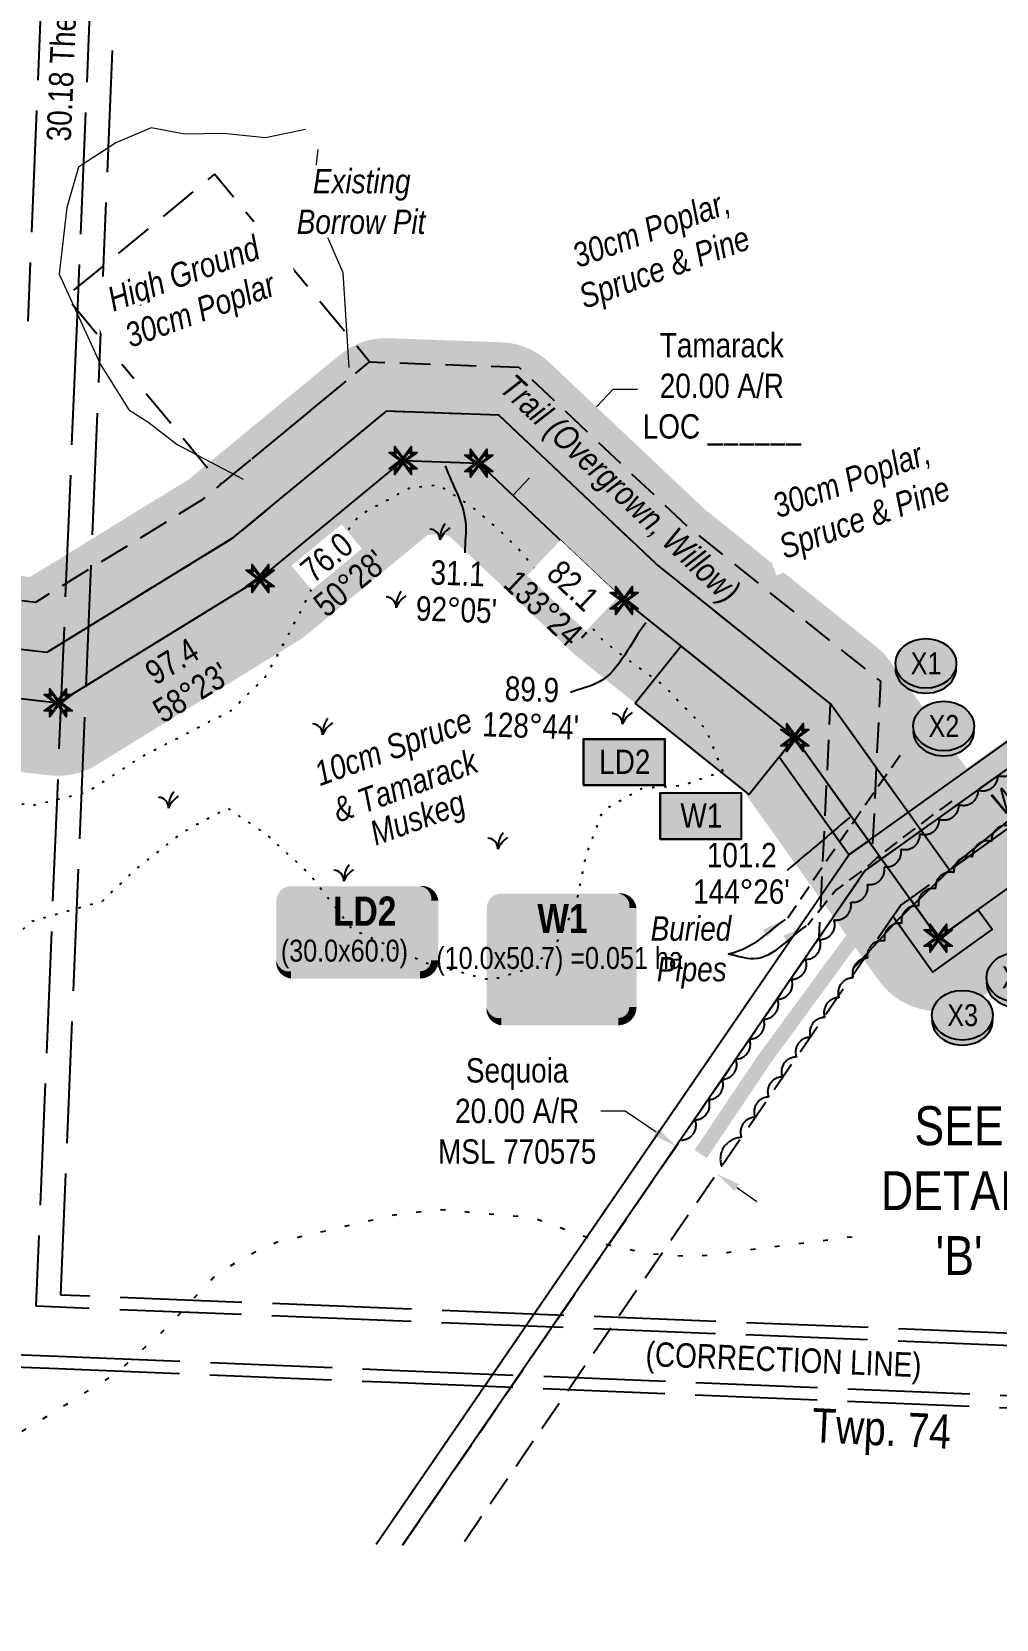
# Model space of a CAD drawing. Extents: x 316540 to 320825, y 6149619 to 6152593.
# Drawn here: x 317467 to 317863, y 6149748 to 6150400 of the extents above; entities that cross this region are included whole.
import ezdxf
from ezdxf.enums import TextEntityAlignment as Align

# ---------------------------------------------------------------- set-up
doc = ezdxf.new("R2010")
doc.units = 0
doc.header["$LTSCALE"] = 5
doc.header["$PDSIZE"] = 0.5
for name, pattern in [('0', [1, 1, 0]), ('foc-ACCESSROAD', [3.75, 2.5, -1.25]), ('foc-TOPO', [1, 0.2, -0.8]), ('foc-UNSURVEYED', [12.5, 10, -2.5]), ('foc-WHEELTRACKS', [2, 0.4, -1.6]), ('HIDDEN2', [4.7625, 3.175, -1.5875]), ('UG_PIPE', [1.875, 1.25, -0.625])]:
    doc.linetypes.add(name, pattern=pattern)
for name, color, linetype in [('AS-PIPE-UG', 44, 'UG_PIPE'), ('AS-PIPE-UG-T', 44, 'Continuous'), ('AS-ROADS', 254, 'Continuous'), ('AS-TELEPHONE', 224, 'foc-TEL'), ('C-AR', 13, 'foc-ACCESSROAD'), ('D-TXT', 6, 'Continuous'), ('DETAIL-T', 7, 'Continuous'), ('F-AR', 190, 'foc-ACCESSROAD'), ('F-RW', 190, 'Continuous'), ('L-BD1', 253, 'Continuous'), ('L-MON', 1, 'Continuous'), ('L-ROAD-T', 7, 'Continuous'), ('L-USEC', 7, 'foc-UNSURVEYED'), ('P-BUFFER-H 30m', 51, 'Continuous'), ('P-CROSSINGS', 250, 'Continuous'), ('P-PROPOSED', 10, 'Continuous'), ('P-PROPOSED-H', 21, 'Continuous'), ('P-TEMP-BLOCKS', 250, 'Continuous'), ('P-TEMP-H', 41, 'Continuous'), ('P-TEMP_LOG DECK', 46, 'Continuous'), ('P-TEMP_WORKSPACE', 46, 'Continuous'), ('T-BUSH', 110, '0'), ('T-BUSH-T', 110, 'Continuous'), ('T-EXISTING TFA', 220, 'HIDDEN2'), ('T-EXISTING TFA-T', 220, 'Continuous'), ('T-GENERAL', 48, 'foc-TOPO'), ('T-LOW-AREA', 48, 'foc-TOPO'), ('T-WATER-P3', 160, 'foc-WHEELTRACKS')]:
    doc.layers.add(name, color=color, linetype=linetype)
for name, color, linetype, lineweight in [('C-AR-T', 13, 'Continuous', 9), ('F-AR-T', 190, 'Continuous', 9), ('T-ELEVATION', 48, 'Continuous', 18), ('T-TEXT', 48, 'Continuous', 18)]:
    doc.layers.add(name, color=color, linetype=linetype, lineweight=lineweight)
doc.styles.add('80', font='ARIALN.TTF', dxfattribs={"height": 10})
doc.styles.add('80CG', font='ARIALN.TTF', dxfattribs={"height": 10})
doc.styles.add('80L', font='ARIALN.TTF', dxfattribs={"height": 10})
doc.styles.add('80LS', font='ARIALNI.TTF', dxfattribs={"height": 10})
doc.styles.add('BOLD', font='ARIALNB.TTF')
doc.styles.add('Crossing', font='ARIALN.TTF', dxfattribs={"height": 10})
doc.styles.add('foc-LtypeFont', font='ARIALN.TTF', dxfattribs={"height": 7.35})
doc.linetypes.add('foc-TEL', pattern='A,2,-1,["T",foc-LtypeFont,S=0.2,R=0,X=-0.425,Y=-0.75],-1.24,8', length=12.24)
doc.dimstyles.new('Compass 5 000', dxfattribs={"dimscale": 5, "dimtxt": 9, "dimasz": 2, "dimexe": 0.2, "dimexo": 0.0625, "dimgap": 0.5, "dimtad": 0, "dimtih": 1, "dimtoh": 1, "dimzin": 0, "dimdsep": 46, "dimtxsty": '80CG', "dimcen": 0.1, "dimse1": 1, "dimse2": 1, "dimclrd": 256, "dimclrt": 256, "dimaunit": 1, "dimadec": 4, "dimazin": 0, "dimtfac": 0.06, "dimtofl": 0, "dimtmove": 0, "dimatfit": 1, "dimfxl": 0.2, "dimtolj": 1, "dimtzin": 0, "dimlwd": -1, "dimarcsym": 0})

# ---------------------------------------------------------------- blocks, each defined once
blk = doc.blocks.new('MUSK')
at = {"layer": 'T-GENERAL', "linetype": 'Continuous'}
for centre, radius, start, end in [((1.86, 0.15), 1.86, 140.732, 184.6871), ((-0.86, 0.03), 0.856, 357.7915, 88.2897), ((1.91, -0.8), 2.08, 122.4427, 157.2145)]:
    blk.add_arc(centre, radius, start, end, dxfattribs=at)
blk = doc.blocks.new('*D31')
at = {"layer": 'Defpoints', "color": 0, "transparency": 16777216}
for p in [(317731.75, 6149942.43), (317721.69, 6149927.75), (317738.28, 6149916.38)]:
    blk.add_point(p, dxfattribs=at)
at = {"layer": 'F-AR-T', "transparency": 16777216}
for p, q in [((317710.79, 6149956.8), (317700.79, 6149956.8)), ((317723.5, 6149948.09), (317710.79, 6149956.8)), ((317756.59, 6149925.41), (317764.84, 6149919.75))]:
    blk.add_line(p, q, dxfattribs=at)
for points in [[(317724.45, 6149949.46), (317722.56, 6149946.71), (317731.75, 6149942.43)], [(317757.54, 6149926.78), (317755.65, 6149924.03), (317748.35, 6149931.06)]]:
    blk.add_solid(points, dxfattribs=at)
at = {"layer": 'F-AR-T', "transparency": 16777216, "insert": (317666.47, 6149956.8), "char_height": 10, "attachment_point": 5, "style": '80CG'}
blk.add_mtext('\\A1;Sequoia\\P20.00 A/R\\PMSL 770575', dxfattribs=at)
blk = doc.blocks.new('xing2')
h = blk.add_hatch(color=50)
h.dxf.hatch_style = 1
edge = h.paths.add_edge_path()
edge.add_ellipse((0, 0), major_axis=(-12.5, 0), ratio=0.816297, start_angle=0, end_angle=360)
h = blk.add_hatch(color=250)
h.dxf.hatch_style = 1
edge = h.paths.add_edge_path()
edge.add_ellipse((0, -2.05), major_axis=(-12.5, 0), ratio=0.816297, start_angle=0, end_angle=180)
edge.add_line((12.5, -2.05), (12.5, 0))
edge.add_ellipse((0, 0), major_axis=(-12.5, 0), ratio=0.816297, start_angle=0, end_angle=180, ccw=False)
edge.add_line((-12.5, 0), (-12.5, -2.05))
at = {"color": 250}
blk.add_ellipse((0, 0), major_axis=(-12.5, 0), ratio=0.816297, dxfattribs=at)
blk.add_ellipse((0, -2.05), major_axis=(-12.5, 0), ratio=0.816297, start_param=0, end_param=3.141593, dxfattribs=at)
at = {"color": 250, "style": 'Crossing'}
blk.add_attdef('CROSSING', text='', height=9, dxfattribs=at).set_placement((0.09, 0.02), align=Align.MIDDLE_CENTER)
at = {"color": 250, "style": 'Crossing', "flags": 1}
for tag, p in [('OWNER', (0.09, -12.49)), ('DESCRIPTION', (0.09, -25.77)), ('LOCATION', (0.09, -39.3)), ('DWG_REF', (0.09, -52.84))]:
    blk.add_attdef(tag, text='', height=9, dxfattribs=at).set_placement(p, align=Align.MIDDLE_CENTER)
blk = doc.blocks.new('TEMP')
h = blk.add_hatch(color=255)
h.dxf.hatch_style = 1
h.paths.add_polyline_path([(0, 0.25), (-0.67, 1.15), (-0.67, 0.67), (-1.15, 0.67), (-0.25, 0), (-1.15, -0.67), (-0.67, -0.67), (-0.67, -1.15), (0, -0.25), (0.67, -1.15), (0.67, -0.67), (1.15, -0.67), (0.25, 0), (1.15, 0.67), (0.67, 0.67), (0.67, 1.15)])
h.paths.add_polyline_path([(0.57, 0.85), (0.57, 0.57), (0.85, 0.57), (0.08, 0), (0.85, -0.57), (0.57, -0.57), (0.57, -0.85), (0, -0.08), (-0.57, -0.85), (-0.57, -0.57), (-0.85, -0.57), (-0.08, 0), (-0.85, 0.57), (-0.57, 0.57), (-0.57, 0.85), (0, 0.08)], flags=16)
h = blk.add_hatch(color=1)
h.dxf.hatch_style = 1
h.paths.add_polyline_path([(0, 0.08), (-0.57, 0.85), (-0.57, 0.57), (-0.85, 0.57), (-0.08, 0), (-0.85, -0.57), (-0.57, -0.57), (-0.57, -0.85), (0, -0.08), (0.57, -0.85), (0.57, -0.57), (0.85, -0.57), (0.08, 0), (0.85, 0.57), (0.57, 0.57), (0.57, 0.85)])
at = {"color": 1}
for p, q in [((-0.08, 0), (0.08, 0)), ((0, 0.08), (0, -0.08))]:
    blk.add_line(p, q, dxfattribs=at)
at = {"color": 255, "flags": 128}
blk.add_lwpolyline([(-0.25, 0), (-1.15, 0.67), (-0.67, 0.67), (-0.67, 1.15), (0, 0.25), (0.67, 1.15), (0.67, 0.67), (1.15, 0.67), (0.25, 0), (1.15, -0.67), (0.67, -0.67), (0.67, -1.15), (0, -0.25), (-0.67, -1.15), (-0.67, -0.67), (-1.15, -0.67)], close=True, dxfattribs=at)
at = {"color": 1, "flags": 128}
blk.add_lwpolyline([(-0.08, 0), (-0.85, 0.57), (-0.57, 0.57), (-0.57, 0.85), (0, 0.08), (0.57, 0.85), (0.57, 0.57), (0.85, 0.57), (0.08, 0), (0.85, -0.57), (0.57, -0.57), (0.57, -0.85), (0, -0.08), (-0.57, -0.85), (-0.57, -0.57), (-0.85, -0.57)], close=True, dxfattribs=at)
blk = doc.blocks.new('*D37')
at = {"layer": 'C-AR-T', "transparency": 16777216}
for p, q in [((317699, 6150245.94), (317705.87, 6150253.2)), ((317705.87, 6150253.2), (317715.87, 6150253.2)), ((317671.52, 6150216.87), (317664.65, 6150209.61))]:
    blk.add_line(p, q, dxfattribs=at)
for points in [[(317697.79, 6150247.08), (317700.21, 6150244.79), (317692.13, 6150238.67)], [(317670.31, 6150218.02), (317672.73, 6150215.73), (317678.39, 6150224.14)]]:
    blk.add_solid(points, dxfattribs=at)
at = {"layer": 'Defpoints', "color": 0, "transparency": 16777216}
for p in [(317684.49, 6150245.89), (317692.13, 6150238.67), (317670.75, 6150231.36)]:
    blk.add_point(p, dxfattribs=at)
at = {"layer": 'C-AR-T', "transparency": 16777216, "insert": (317750.48, 6150253.2), "char_height": 10, "attachment_point": 5, "style": '80CG'}
blk.add_mtext('\\A1;Tamarack\\P20.00 A/R\\PLOC ______', dxfattribs=at)
blk = doc.blocks.new('*U43')
h = blk.add_hatch(color=191)
edge = h.paths.add_edge_path()
edge.add_line((-24, -34.1), (24, -34.1))
edge.add_arc((24, -28.1), 6, 270, 360)
edge.add_line((30, -28.1), (30, 12.5))
edge.add_arc((24, 12.5), 6, 0, 90)
edge.add_line((24, 18.5), (-24, 18.5))
edge.add_arc((-24, 12.5), 6, 90, 180)
edge.add_line((-30, 12.5), (-30, -28.1))
edge.add_arc((-24, -28.1), 6, 180, 270)
at = {"color": 250, "flags": 128}
blk.add_lwpolyline([(-24, -34.1, 3, 3, 0), (24, -34.1, 3, 3, 0.414214), (30, -28.1, 3, 3, 0), (30, 12.5, 3, 0, 0.414214), (24, 18.5, 0, 0, 0), (-24, 18.5, 0, 0, 0.414214), (-30, 12.5, 0, 0, 0), (-30, -28.1, 0, 3, 0.414214)], format="xyseb", close=True, dxfattribs=at)
at = {"flags": 128}
blk.add_lwpolyline([(-61.96, -3.09, 0, 7.5, 0), (0, 0, 0, 0, 0)], format="xyseb", dxfattribs=at)
at = {"color": 250}
for tag, p, height, style in [('TEMP_AREA_W1_001', (-9.21, 2.24), 12, 'BOLD'), ('ENTER_TEXT_001', (-30.66, -12.47), 9, '80')]:
    blk.add_attdef(tag, p, '', height=height, dxfattribs=dict(at, style=style))
blk = doc.blocks.new('*U52')
h = blk.add_hatch(color=191)
edge = h.paths.add_edge_path()
edge.add_line((-26.5, -17.92), (26.5, -17.92))
edge.add_arc((26.5, -11.92), 6, 270, 360)
edge.add_line((32.5, -11.92), (32.5, 12.5))
edge.add_arc((26.5, 12.5), 6, 0, 90)
edge.add_line((26.5, 18.5), (-26.5, 18.5))
edge.add_arc((-26.5, 12.5), 6, 90, 180)
edge.add_line((-32.5, 12.5), (-32.5, -11.92))
edge.add_arc((-26.5, -11.92), 6, 180, 270)
at = {"color": 250, "flags": 128}
blk.add_lwpolyline([(-26.5, -17.92, 3, 3, 0), (26.5, -17.92, 3, 3, 0.414214), (32.5, -11.92, 3, 3, 0), (32.5, 12.5, 3, 0, 0.414214), (26.5, 18.5, 0, 0, 0), (-26.5, 18.5, 0, 0, 0.414214), (-32.5, 12.5, 0, 0, 0), (-32.5, -11.92, 0, 3, 0.414214)], format="xyseb", close=True, dxfattribs=at)
at = {"flags": 128}
blk.add_lwpolyline([(-23.41, 11.3, 0, 7.5, 0), (0, 0, 0, 0, 0)], format="xyseb", dxfattribs=at)
at = {"color": 250}
for tag, p, height, style in [('TEMP_AREA_W1_001', (-9.21, 2.24), 12, 'BOLD'), ('ENTER_TEXT_001', (-30.66, -12.47), 9, '80')]:
    blk.add_attdef(tag, p, '', height=height, dxfattribs=dict(at, style=style))
blk = doc.blocks.new('Temporary Area')
h = blk.add_hatch(color=191)
h.dxf.hatch_style = 1
h.paths.add_polyline_path([(-16.83, -9.44), (16.33, -9.44), (16.33, 9.05), (-16.83, 9.05)])
at = {"color": 250}
for points in [[(-17.03, -9.64), (16.53, -9.64), (16.53, 9.25), (-17.03, 9.25)], [(-16.93, -9.54), (16.43, -9.54), (16.43, 9.15), (-16.93, 9.15)]]:
    blk.add_lwpolyline(points, close=True, dxfattribs=at)
at = {"color": 250, "style": '80L'}
blk.add_attdef('TEMPORARY', text='', height=9, dxfattribs=at).set_placement((0, -0.15), align=Align.MIDDLE_CENTER)
blk = doc.blocks.new('*U57')
h = blk.add_hatch(color=191)
edge = h.paths.add_edge_path()
edge.add_line((-24, -34.1), (24, -34.1))
edge.add_arc((24, -28.1), 6, 270, 360)
edge.add_line((30, -28.1), (30, 12.5))
edge.add_arc((24, 12.5), 6, 0, 90)
edge.add_line((24, 18.5), (-24, 18.5))
edge.add_arc((-24, 12.5), 6, 90, 180)
edge.add_line((-30, 12.5), (-30, -28.1))
edge.add_arc((-24, -28.1), 6, 180, 270)
at = {"color": 250, "flags": 128}
blk.add_lwpolyline([(-24, -34.1, 3, 3, 0), (24, -34.1, 3, 3, 0.414214), (30, -28.1, 3, 3, 0), (30, 12.5, 3, 0, 0.414214), (24, 18.5, 0, 0, 0), (-24, 18.5, 0, 0, 0.414214), (-30, 12.5, 0, 0, 0), (-30, -28.1, 0, 3, 0.414214)], format="xyseb", close=True, dxfattribs=at)
at = {"flags": 128}
blk.add_lwpolyline([(-12.11, -19.69, 0, 7.5, 0), (0, 0, 0, 0, 0)], format="xyseb", dxfattribs=at)
at = {"color": 250}
for tag, p, height, style in [('TEMP_AREA_W1_001', (-9.21, 2.24), 12, 'BOLD'), ('ENTER_TEXT_001', (-30.66, -12.47), 9, '80')]:
    blk.add_attdef(tag, p, '', height=height, dxfattribs=dict(at, style=style))

msp = doc.modelspace()

# ---------------------------------------------------------------- hatches: boundary and pattern name
at = {"layer": 'P-BUFFER-H 30m'}
h = msp.add_hatch(color=256, dxfattribs=at)
h.dxf.hatch_style = 1
edge = h.paths.add_edge_path()
edge.add_line((318513.295, 6150297.38), (318514.378, 6150317.348))
edge.add_arc((318484.426, 6150318.974), 29.997, 356.893617, 446.893617)
edge.add_line((318486.051, 6150348.927), (318232.852, 6150362.668))
edge.add_arc((318231.226, 6150332.715), 29.997, 86.893617, 125.570581)
edge.add_line((318213.777, 6150357.114), (317850.906, 6150097.606))
edge.add_line((317850.906, 6150097.606), (317819.499, 6150141.521))
edge.add_arc((317795.1, 6150124.072), 29.997, 35.570581, 51.270002)
edge.add_line((317813.868, 6150147.473), (317743.215, 6150204.137))
edge.add_line((317743.215, 6150204.137), (317679.55, 6150264.327))
edge.add_arc((317658.942, 6150242.529), 29.997, 46.607375, 87.924534)
edge.add_line((317660.028, 6150272.506), (317613.863, 6150274.179))
edge.add_arc((317612.777, 6150244.202), 29.997, 87.924534, 129.531124)
edge.add_line((317593.684, 6150267.338), (317531.868, 6150216.324))
edge.add_line((317531.868, 6150216.324), (317466.573, 6150176.125))
edge.add_line((317466.573, 6150176.125), (317294.231, 6150195.845))
edge.add_line((317294.231, 6150195.845), (317172.654, 6150233.281))
edge.add_arc((317163.826, 6150204.613), 29.997, 72.885502, 162.885502)
edge.add_line((317135.158, 6150213.44), (317129.273, 6150194.328))
edge.add_arc((317157.941, 6150185.5), 29.997, 162.885502, 252.885502)
edge.add_line((317149.114, 6150156.832), (317275.118, 6150118.033))
edge.add_arc((317283.946, 6150146.701), 29.997, 252.885502, 263.472381)
edge.add_line((317280.536, 6150116.899), (317474.653, 6150094.687))
edge.add_arc((317478.063, 6150124.49), 29.997, 263.472381, 301.618453)
edge.add_line((317493.789, 6150098.946), (317576.749, 6150150.02))
edge.add_arc((317561.023, 6150175.564), 29.997, 301.618453, 309.531124)
edge.add_line((317580.116, 6150152.428), (317629.948, 6150193.552))
edge.add_line((317629.948, 6150193.552), (317638.294, 6150193.25))
edge.add_line((317638.294, 6150193.25), (317689.741, 6150144.611))
edge.add_arc((317710.348, 6150166.409), 29.997, 226.607375, 231.270002)
edge.add_line((317691.581, 6150143.008), (317758.444, 6150089.383))
edge.add_line((317758.444, 6150089.383), (317814.923, 6150010.409))
edge.add_arc((317839.322, 6150027.858), 29.997, 215.570581, 305.570581)
edge.add_line((317856.771, 6150003.459), (318246.037, 6150281.843))
edge.add_line((318246.037, 6150281.843), (318481.716, 6150269.053))
edge.add_arc((318483.342, 6150299.005), 29.997, 266.893617, 356.893617)
at = {"layer": 'P-PROPOSED-H'}
h = msp.add_hatch(color=256, dxfattribs=at)
h.dxf.hatch_style = 1
h.paths.add_polyline_path([(318483.342, 6150299.005), (318484.426, 6150318.974), (318231.226, 6150332.715), (317843.956, 6150055.757), (317795.1, 6150124.072), (317723.495, 6150181.5), (317658.942, 6150242.529), (317612.777, 6150244.202), (317549.361, 6150191.868), (317473.467, 6150145.144), (317288.06, 6150166.359), (317163.826, 6150204.613), (317157.941, 6150185.5), (317283.946, 6150146.701), (317478.063, 6150124.49), (317561.023, 6150175.564), (317619.646, 6150223.942), (317650.683, 6150222.817), (317710.348, 6150166.409), (317780.438, 6150110.197), (317839.322, 6150027.858), (318237.15, 6150312.366)])
at = {"layer": 'P-TEMP-H'}
h = msp.add_hatch(color=256, dxfattribs=at)
h.dxf.hatch_style = 1
h.paths.add_polyline_path([(317714.869, 6150124.331), (317733.636, 6150147.732), (317780.438, 6150110.197), (317761.67, 6150086.796)])
h = msp.add_hatch(color=256, dxfattribs=at)
h.dxf.hatch_style = 1
h.paths.add_polyline_path([(317773.942, 6150102.097), (317780.438, 6150110.197), (317810.738, 6150067.828), (317802.663, 6150062.053)])
h = msp.add_hatch(color=256, dxfattribs=at)
h.dxf.hatch_style = 1
h.paths.add_polyline_path([(317827.689, 6150044.124), (317824.07, 6150041.536), (317820.731, 6150036.665), (317837.005, 6150013.909), (317861.405, 6150031.358), (317855.588, 6150039.491), (317839.322, 6150027.858)])

# ---------------------------------------------------------------- linework, layer by layer
at = {"layer": 'AS-PIPE-UG', "flags": 128}
for points in [[(317823.69, 6150102.81), (317815.018, 6150090.614), (317806.575, 6150078.471), (317795.303, 6150062.274), (317777.403, 6150035.841)], [(317844.818, 6150084.07), (317839.691, 6150080.363), (317828.592, 6150072.04), (317816.459, 6150062.824), (317808.992, 6150056.196), (317797.453, 6150047.69), (317785.743, 6150033.172)]]:
    msp.add_lwpolyline(points, dxfattribs=at)
at = {"layer": 'AS-ROADS', "flags": 128}
for points, const_width in [([(317741.766, 6149939.139), (317767.834, 6149977.986), (317803.555, 6150026.744), (317833.154, 6150058.076), (317866.101, 6150083.952), (317918.355, 6150122.14), (318030.336, 6150202.099), (318139.694, 6150279.549), (318216.62, 6150334.855), (318283.526, 6150382.732)], 5.999), ([(317335.414, 6150183.29), (317355.698, 6150168.995), (317385.531, 6150169.352), (317470.873, 6150156.351), (317509.739, 6150181.242), (317543.632, 6150200.056), (317562.133, 6150212.93), (317581.722, 6150237.422), (317608.929, 6150254.588), (317660.466, 6150252.589), (317686.304, 6150230.761), (317731.999, 6150187.45), (317762.96, 6150173.497), (317786.271, 6150159.531), (317826.116, 6150111.943)], 3)]:
    msp.add_lwpolyline(points, dxfattribs=dict(at, const_width=const_width))
at = {"layer": 'AS-TELEPHONE', "flags": 128}
msp.add_lwpolyline([(317804.225, 6150015.085), (317804.23, 6150015.091), (317822.577, 6150035.221), (317848.03, 6150059.769), (317872.588, 6150079.729), (317971.672, 6150148.694), (318085.316, 6150230.327), (318189.713, 6150305.389), (318247.167, 6150347.318), (318263.239, 6150358.302)], dxfattribs=at)
at = {"layer": 'C-AR', "flags": 128}
msp.add_lwpolyline([(317288.06, 6150166.359), (317280.419, 6150187.362), (317468.871, 6150165.798), (317537.699, 6150208.172), (317605.908, 6150264.462), (317667.201, 6150262.241), (317736.642, 6150196.591), (317815.568, 6150133.291), (317812.134, 6150062.412), (317815.959, 6150060.326), (317809.284, 6150055.547), (317790.449, 6150028.069), (317795.1, 6150124.072), (317723.495, 6150181.5), (317658.942, 6150242.529), (317612.777, 6150244.202), (317549.361, 6150191.868), (317473.467, 6150145.144)], close=True, dxfattribs=at)
at = {"layer": 'F-AR', "flags": 128}
for points in [[(317619.419, 6149778.547), (317809.29, 6150055.557), (318748.793, 6150727.445)], [(318781.166, 6150726.006), (317824.07, 6150041.536), (317643.089, 6149777.496)]]:
    msp.add_lwpolyline(points, dxfattribs=at)
at = {"layer": 'F-RW'}
for points in [[(317608.666, 6149779.024), (317802.663, 6150062.053), (318734.001, 6150728.103)], [(318748.793, 6150727.445), (317809.284, 6150055.547), (317619.419, 6149778.547)]]:
    msp.add_lwpolyline(points, dxfattribs=at)
at = {"layer": 'L-USEC'}
for p, q in [((317482.142, 6150679.885), (317465.588, 6150281.181)), ((317502.24, 6150679.051), (317485.685, 6150280.347)), ((317495.734, 6150279.965), (317512.288, 6150678.667)), ((317485.685, 6150280.347), (317468.924, 6149876.64)), ((317479.181, 6149881.259), (317495.734, 6150279.965)), ((317615.959, 6149875.736), (317479.181, 6149881.259)), ((317615.756, 6149870.711), (317468.924, 6149876.64)), ((317872.951, 6149865.362), (317615.959, 6149875.736)), ((317615.959, 6149875.736), (317615.959, 6149875.736)), ((317872.748, 6149860.336), (317615.756, 6149870.711)), ((317447.99, 6149857.357), (317478.135, 6149856.116)), ((317478.136, 6149856.116), (317614.909, 6149850.48)), ((317447.783, 6149852.332), (317477.928, 6149851.091)), ((317477.928, 6149851.091), (317614.702, 6149845.455)), ((317614.909, 6149850.48), (317871.895, 6149839.891)), ((317614.702, 6149845.455), (317871.688, 6149834.866))]:
    msp.add_line(p, q, dxfattribs=at)
at = {"layer": 'P-TEMP_LOG DECK'}
msp.add_lwpolyline([(317714.869, 6150124.331), (317733.636, 6150147.732), (317780.438, 6150110.197), (317761.67, 6150086.796)], close=True, dxfattribs=at)
at = {"layer": 'P-TEMP_WORKSPACE', "flags": 128}
for points in [[(317773.942, 6150102.097), (317780.438, 6150110.197), (317810.738, 6150067.828), (317802.663, 6150062.053)], [(317827.689, 6150044.124), (317824.07, 6150041.536), (317820.731, 6150036.665), (317837.005, 6150013.909), (317861.405, 6150031.358), (317855.588, 6150039.491), (317839.322, 6150027.858)]]:
    msp.add_lwpolyline(points, close=True, dxfattribs=at)
at = {"layer": 'T-BUSH', "flags": 128}
for points in [[(318370.001, 6150298.782, 0.5205671), (318370.853, 6150308.744, 0.5205671), (318371.705, 6150318.707, 0.5205671), (318365.935, 6150322.992, 0.5205671), (318355.959, 6150323.672, 0.5205671), (318345.983, 6150324.352, 0.5205671), (318336.007, 6150325.032, 0.5205671), (318326.032, 6150325.712, 0.5205671), (318316.056, 6150326.392, 0.5205671), (318306.08, 6150327.073, 0.5205671), (318296.128, 6150328.032, 0.5205671), (318286.179, 6150329.032, 0.5205671), (318276.23, 6150330.031, 0.5205671), (318266.284, 6150331.059, 0.5205671), (318256.339, 6150332.092, 0.5205671), (318246.392, 6150333.047, 0.5205671), (318236.426, 6150332.245, 0.5205671), (318227.287, 6150328.919, 0.5205671), (318218.931, 6150323.436, 0.5205671), (318210.763, 6150317.669, 0.5205671), (318202.595, 6150311.901, 0.5205671), (318194.427, 6150306.134, 0.5205671), (318186.259, 6150300.367, 0.5205671), (318178.091, 6150294.599, 0.5205671), (318169.923, 6150288.832, 0.5205671), (318161.755, 6150283.065, 0.5205671), (318153.587, 6150277.297, 0.5205671), (318145.419, 6150271.53, 0.5205671), (318137.294, 6150265.702, 0.5205671), (318129.172, 6150259.87, 0.5205671), (318121.05, 6150254.038, 0.5205671), (318112.929, 6150248.205, 0.5205671), (318104.807, 6150242.373, 0.5205671), (318096.685, 6150236.54, 0.5205671), (318088.564, 6150230.708, 0.5205671), (318080.442, 6150224.875, 0.5205671), (318072.32, 6150219.043, 0.5205671), (318064.199, 6150213.211, 0.5205671), (318056.077, 6150207.378, 0.5205671), (318047.955, 6150201.546, 0.5205671), (318039.834, 6150195.713, 0.5205671), (318031.691, 6150189.91, 0.5205671), (318023.523, 6150184.143, 0.5205671), (318015.354, 6150178.377, 0.5205671), (318007.185, 6150172.61, 0.5205671), (317999.017, 6150166.844, 0.5205671), (317990.848, 6150161.078, 0.5205671), (317982.679, 6150155.311, 0.5205671), (317974.511, 6150149.545, 0.5205671), (317966.342, 6150143.778, 0.5205671), (317958.173, 6150138.012, 0.5205671), (317950.005, 6150132.246, 0.5205671), (317941.836, 6150126.479, 0.5205671), (317933.667, 6150120.713, 0.5205671), (317925.499, 6150114.946, 0.5205671), (317917.374, 6150109.119, 0.5205671), (317909.257, 6150103.279, 0.5205671), (317901.14, 6150097.44, 0.5205671), (317893.023, 6150091.601, 0.5205671), (317884.907, 6150085.762, 0.5205671), (317876.79, 6150079.922, 0.5205671), (317868.807, 6150073.91, 0.5205671), (317861.11, 6150067.528, 0.5205671), (317853.413, 6150061.145, 0.5205671), (317845.716, 6150054.762, 0.5205671), (317838.239, 6150048.141, 0.5205671), (317831.247, 6150040.993, 0.5205671), (317824.255, 6150033.845, 0.5205671), (317817.263, 6150026.698, 0.5205671), (317810.272, 6150019.55, 0.5205671), (317804.384, 6150011.475, 0.5205671), (317798.553, 6150003.352, 0.5205671), (317792.722, 6149995.229, 0.5205671), (317786.891, 6149987.107, 0.5205671), (317781.059, 6149978.984, 0.5205671), (317775.261, 6149970.839, 0.5205671), (317769.681, 6149962.542, 0.5205671), (317764.101, 6149954.244, 0.5205671), (317758.521, 6149945.947, 0.5205671), (317750.44, 6149933.93, 0.5205671)], [(317733.93, 6149944.912, 0.5205671), (317739.494, 6149953.22, 0.5205671), (317745.057, 6149961.528, 0.5205671), (317750.621, 6149969.836, 0.5205671), (317756.185, 6149978.144, 0.5205671), (317761.814, 6149986.408, 0.5205671), (317767.576, 6149994.579, 0.5205671), (317773.338, 6150002.751, 0.5205671), (317779.1, 6150010.923, 0.5205671), (317784.862, 6150019.095, 0.5205671), (317790.624, 6150027.266, 0.5205671), (317796.533, 6150035.318, 0.5205671), (317803.392, 6150042.594, 0.5205671), (317810.251, 6150049.869, 0.5205671), (317817.109, 6150057.145, 0.5205671), (317823.968, 6150064.42, 0.5205671), (317831.754, 6150070.659, 0.5205671), (317839.756, 6150076.654, 0.5205671), (317847.758, 6150082.649, 0.5205671), (317855.761, 6150088.644, 0.5205671), (317863.796, 6150094.594, 0.5205671), (317871.868, 6150100.496, 0.5205671), (317879.94, 6150106.397, 0.5205671), (317888.012, 6150112.298, 0.5205671), (317896.083, 6150118.199, 0.5205671), (317904.155, 6150124.101, 0.5205671), (317912.387, 6150130.119, 0.5205671)]]:
    msp.add_lwpolyline(points, format="xyb", dxfattribs=at)
at = {"layer": 'T-ELEVATION', "flags": 128}
for points in [[(317579.594, 6150359.908), (317563.199, 6150356.395), (317545.902, 6150358.193), (317530.03, 6150357.946), (317516.31, 6150360.572), (317501.703, 6150354.351), (317486.48, 6150344.419), (317481.635, 6150327.822), (317478.475, 6150300.404), (317495.394, 6150263.614), (317507.161, 6150244.767), (317514.904, 6150239.843), (317526.888, 6150230.588), (317554.038, 6150216.304)], [(317597.487, 6150262.165), (317595.088, 6150301.022), (317582.387, 6150330.243), (317584.746, 6150351.625)]]:
    msp.add_lwpolyline(points, dxfattribs=at)
at = {"layer": 'T-EXISTING TFA', "flags": 128}
msp.add_lwpolyline([(317544.984, 6150214.184), (317605.908, 6150264.462), (317542.265, 6150341.582), (317481.341, 6150291.304), (317544.984, 6150214.184)], dxfattribs=at)
at = {"layer": 'T-LOW-AREA', "flags": 128}
msp.add_lwpolyline([(317329.636, 6150037.311), (317326.261, 6150071.789), (317324.662, 6150094.816), (317320.964, 6150119.601), (317322.343, 6150162.72), (317345.957, 6150158.339), (317367.475, 6150153.146), (317391.819, 6150148.043), (317412.113, 6150142.765), (317433.378, 6150128.26), (317436.928, 6150118.889), (317441.57, 6150102.653), (317445.268, 6150086.935), (317466.983, 6150082.184), (317489.906, 6150087.751), (317512.936, 6150102.653), (317548.908, 6150121.208), (317563.075, 6150134.853), (317570.334, 6150148.07), (317579.052, 6150164.797), (317587.407, 6150182.221), (317601.573, 6150201.461), (317622.595, 6150212.823), (317634.199, 6150213.982), (317648.124, 6150204.705), (317659.728, 6150194.848), (317668.431, 6150186.15), (317680.035, 6150171.654), (317691.639, 6150161.797), (317701.503, 6150150.2), (317711.947, 6150142.083), (317726.452, 6150131.645), (317743.858, 6150113.67), (317750.821, 6150096.275), (317734.575, 6150090.477), (317717.749, 6150089.317), (317701.503, 6150080.04), (317694.54, 6150061.485), (317690.479, 6150041.191), (317681.196, 6150023.216), (317670.752, 6150015.098), (317655.667, 6150010.459), (317629.557, 6150017.417), (317598.806, 6150031.333), (317581.4, 6150053.947), (317563.994, 6150070.183), (317547.748, 6150081.199), (317529.181, 6150071.342), (317510.035, 6150056.266), (317496.11, 6150042.93), (317481.521, 6150038.721), (317466.625, 6150034.514), (317461.478, 6150029.208), (317440.41, 6149997.703), (317413.72, 6149990.745), (317397.474, 6149992.484), (317373.106, 6149977.988), (317357.44, 6149950.156)], dxfattribs=at)
at = {"layer": 'T-WATER-P3', "color": 48, "flags": 128}
msp.add_lwpolyline([(317096.033, 6149921.378), (317098.353, 6149910.813), (317127.453, 6149878.788), (317145.119, 6149876.137), (317158.084, 6149868.845), (317193.494, 6149842.645), (317201.14, 6149828.894), (317215.201, 6149820.655), (317233.283, 6149817.924), (317246.849, 6149824.023), (317251.347, 6149840.17), (317264.938, 6149845.488), (317295.549, 6149833.755), (317307.126, 6149824.854), (317325.274, 6149802.297), (317337.043, 6149793.689), (317354.98, 6149791.745), (317419.059, 6149807.913), (317463.186, 6149825.154), (317501.492, 6149848.759), (317522.837, 6149868.042), (317541.718, 6149888.453), (317554.187, 6149896.751), (317567.699, 6149902.972), (317616.171, 6149914.268), (317634.532, 6149916.44), (317673.064, 6149913.09), (317703.521, 6149901.964), (317720.482, 6149898.273), (317739.771, 6149897.105), (317810.231, 6149906.04), (317865.476, 6149908.163), (317901.334, 6149911.945), (317960.669, 6149911.798), (317998.482, 6149907.108), (318015.181, 6149902.941), (318042.508, 6149888.775), (318056.408, 6149874.258), (318102.413, 6149838.656), (318117.621, 6149831.573), (318199.718, 6149793.33), (318251.075, 6149782.228), (318265.207, 6149775.542), (318301.705, 6149749.592), (318304.402, 6149748.146)], dxfattribs=at)

# ---------------------------------------------------------------- block references
at = {"layer": 'L-MON', "color": 5, "xscale": 4.999468349999992, "yscale": 4.999468349999992, "zscale": 4.999468349999992}
for p in [(317619.646, 6150223.942), (317650.683, 6150222.817), (317561.023, 6150175.564), (317478.063, 6150124.49)]:
    msp.add_blockref('TEMP', p, dxfattribs=at)
at = {"layer": 'L-MON', "color": 2, "xscale": 4.999468349999995, "yscale": 4.999468349999995, "zscale": 4.999468349999995}
for p in [(317780.438, 6150110.197), (317839.322, 6150027.858)]:
    msp.add_blockref('TEMP', p, dxfattribs=at)
at = {"layer": 'P-CROSSINGS', "color": 5, "xscale": 0.99989367, "yscale": 0.99989367, "zscale": 0.99989367}
for p, values in [((317834.199, 6150140.659), {'CROSSING': 'X1'}), ((317841.535, 6150114.922), {'CROSSING': 'X2'}), ((317871.623, 6150011.713), {'CROSSING': 'X4'}), ((317849.224, 6149996.179), {'CROSSING': 'X3'})]:
    msp.add_blockref('xing2', p, dxfattribs=at).add_auto_attribs(values)
at = {"layer": 'P-TEMP-BLOCKS', "color": 5}
ref = msp.add_blockref('Temporary Area', (317710.637, 6150100.261), dxfattribs=dict(at, xscale=0.99989367, yscale=0.99989367, zscale=0.99989367))
ref.add_attrib('TEMPORARY', 'LD2', dxfattribs={"layer": '0', "color": 250, "height": 9.9989, "style": '80L'}).set_placement((317710.637, 6150100.261), align=Align.MIDDLE_CENTER)
ref = msp.add_blockref('Temporary Area', (317742.08, 6150078.147), dxfattribs=dict(at, xscale=0.99989367, yscale=0.99989367, zscale=0.99989367))
ref.add_attrib('TEMPORARY', 'W1', dxfattribs={"layer": '0', "color": 250, "height": 9.9989, "style": '80L'}).set_placement((317742.08, 6150078.147), align=Align.MIDDLE_CENTER)
at = {"layer": 'P-TEMP-BLOCKS', "color": 6}
ref = msp.add_blockref('*U43', (317917.165, 6150037.211), dxfattribs=dict(at, xscale=0.99989367, yscale=0.99989367, zscale=0.99989367))
ref.add_attrib('TEMP_AREA_W1_001', 'W2', (317907.18, 6150039.455), dxfattribs={"layer": '0', "color": 250, "height": 11.9987, "style": 'BOLD'})
ref.add_attrib('ENTER_TEXT_001', '(10.0x40.0)', (317891.092, 6150024.742), dxfattribs={"layer": '0', "color": 250, "height": 8.99904, "style": '80'})
ref.add_attrib('ENTER_TEXT_002', '=0.049 ha', (317894.032, 6150009.707), dxfattribs={"layer": '0', "color": 250, "height": 8.999, "style": '80'})
at = {"layer": 'P-TEMP-BLOCKS', "color": 6, "xscale": 0.99989367, "yscale": 0.99989367, "zscale": 0.99989367}
msp.add_blockref('*U52', (317600.152, 6150030.658), dxfattribs=at).add_auto_attribs({'TEMP_AREA_W1_001': 'LD2', 'ENTER_TEXT_001': '(30.0x60.0)'})
at = {"layer": 'P-TEMP-BLOCKS', "color": 6}
ref = msp.add_blockref('*U57', (317683.969, 6150027.645), dxfattribs=dict(at, xscale=0.99989367, yscale=0.99989367, zscale=0.99989367))
ref.add_attrib('TEMP_AREA_W1_001', 'W1', (317674.757, 6150029.889), dxfattribs={"layer": '0', "color": 250, "height": 11.9987, "style": 'BOLD'})
ref.add_attrib('ENTER_TEXT_001', '(10.0x50.7) =0.051 ha', (317633.298, 6150015.176), dxfattribs={"layer": '0', "color": 250, "height": 8.99904, "style": '80'})
at = {"layer": 'T-GENERAL', "color": 2, "xscale": 4.999468349999986, "yscale": 4.999468349999986, "zscale": 4.999468349999986}
for p in [(317634.806, 6150191.373), (317616.82, 6150163.541), (317709.674, 6150115.656), (317586.649, 6150111.355), (317523.406, 6150081.204), (317658.595, 6150064.388), (317595.37, 6150051.258)]:
    msp.add_blockref('MUSK', p, dxfattribs=at)

# ---------------------------------------------------------------- texts
at = {"layer": 'AS-PIPE-UG-T', "insert": (317720.964, 6150036.756), "char_height": 9.99345, "attachment_point": 1, "style": '80L'}
msp.add_mtext_dynamic_manual_height_columns('\\pi0.30058;{\\fArial Narrow|b0|i1|c0|p34;Buried \\P\\pi2.8467;Pipes}', width=33.75133, gutter_width=50, heights=[0], dxfattribs=at)
at = {"layer": 'D-TXT', "color": 3, "insert": (317787.892, 6149834.907), "char_height": 14, "attachment_point": 1, "rotation": 357.187616, "style": '80L'}
msp.add_mtext_dynamic_manual_height_columns('Twp. 74', width=101.3954, gutter_width=47.5, heights=[0], dxfattribs=at)
at = {"layer": 'L-BD1', "color": 6, "style": '80L'}
for s, rotation, p in [("50°28'", 39.5311, (317597.886, 6150173.575)), ('31.1', 357.9245, (317642.09, 6150177.676)), ("133°24'", 316.6074, (317678.005, 6150162.587)), ("92°05'", 357.9245, (317641.547, 6150162.687)), ('97.4', 31.6185, (317524.785, 6150141.512)), ("58°23'", 31.6185, (317532.648, 6150128.74)), ('89.9', 357.9245, (317672.549, 6150130.006)), ("128°44'", 357.9245, (317672.006, 6150115.017))]:
    msp.add_text(s, height=9.9989, rotation=rotation, dxfattribs=at).set_placement(p, align=Align.MIDDLE)
for s, p in [('101.2', (317758.651, 6150061.924)), ("144°26'", (317758.508, 6150046.926))]:
    msp.add_text(s, height=9.9989, dxfattribs=at).set_placement(p, align=Align.MIDDLE)
at = {"layer": 'L-ROAD-T', "style": '80L'}
msp.add_text('(CORRECTION LINE)', height=9.99884, rotation=357.640592, dxfattribs=at).set_placement((317775.825, 6149854.808), align=Align.MIDDLE_CENTER)
at = {"layer": 'T-BUSH-T', "insert": (317581.329, 6150099.28), "char_height": 9.99778, "attachment_point": 1, "rotation": 20, "style": '80LS'}
msp.add_mtext_dynamic_manual_height_columns('\\pi0.90263;10cm Spruce \\P\\pi2.9281;& Tamarack ', width=67.3023, gutter_width=50, heights=[0], dxfattribs=at)
at = {"layer": 'T-TEXT', "style": '80LS'}
msp.add_text('Wolf Road', height=9.9988, rotation=35.532677, dxfattribs=at).set_placement((317884.526, 6150097.279), align=Align.MIDDLE_CENTER)
at = {"layer": 'T-TEXT', "insert": (317604.694, 6150075.015), "char_height": 9.99677, "attachment_point": 1, "rotation": 20, "style": '80LS'}
msp.add_mtext_dynamic_manual_height_columns('\\pi0.33062;Muskeg', width=40.18462, gutter_width=50, heights=[0], dxfattribs=at)

# ---------------------------------------------------------------- dimensions: what is measured, and where the dimension line sits
at = {"layer": 'C-AR-T', "color": 5}
dim = msp.add_linear_dim(base=(317692.132, 6150238.671), p1=(317670.754, 6150231.362), p2=(317684.492, 6150245.894), angle=46.607375, text='Tamarack\\P20.00 A/R\\PLOC ______', dimstyle='Compass 5 000', dxfattribs=at)
dim.commit()
dim.dimension.update_dxf_attribs({"geometry": '*D37', "text_midpoint": (317750.476, 6150253.204), "dimtype": 161})
at = {"layer": 'F-AR-T', "color": 5}
dim = msp.add_linear_dim(base=(317731.752, 6149942.434), p1=(317738.282, 6149916.376), p2=(317721.688, 6149927.75), angle=145.571981, text='Sequoia\\P20.00 A/R\\PMSL 770575', dimstyle='Compass 5 000', dxfattribs=at)
dim.commit()
dim.dimension.update_dxf_attribs({"geometry": '*D31', "text_midpoint": (317666.473, 6149956.801), "dimtype": 161})

# ---------------------------------------------------------------- leaders
at = {"layer": 'AS-PIPE-UG-T', "path_type": 1}
for points in [[(317776.438, 6150035.51), (317757.543, 6150022.549), (317753.12, 6150021.216)], [(317785.068, 6150032.795), (317763.635, 6150019.308), (317753.12, 6150021.216)]]:
    msp.add_leader(points, dimstyle='Compass 5 000', override={"dimgap": 0.5, "dimtad": 0}, dxfattribs=at)
at = {"layer": 'L-BD1', "color": 5, "path_type": 1}
for points in [[(317636.917, 6150221.797), (317645.228, 6150198.774), (317644.936, 6150186.096)], [(317802.831, 6150077.318), (317777.237, 6150055.595)]]:
    msp.add_leader(points, dimstyle='Compass 5 000', override={"dimgap": 0.5, "dimtad": 0}, dxfattribs=at)

# ---------------------------------------------------------------- next in the draw order: texts
at = {"layer": 'DETAIL-T', "color": 3, "insert": (317847.832, 6149924.132), "char_height": 15.9983, "width": 63.62936, "attachment_point": 5, "style": '80CG', "bg_fill": 3, "box_fill_scale": 1.5, "bg_fill_color": 256, "bg_fill_transparency": 0}
msp.add_mtext("SEE\\PDETAIL 'B'", dxfattribs=at)
at = {"layer": 'L-ROAD-T', "insert": (317478.094, 6150471.009), "char_height": 10, "width": 238.18537, "attachment_point": 2, "rotation": 87.622423, "style": '80L', "bg_fill": 3, "box_fill_scale": 1.15, "bg_fill_color": 256, "bg_fill_true_color": 256, "bg_fill_transparency": 0}
msp.add_mtext('30.18 Theoretic Government Road Allowance', dxfattribs=at)
at = {"layer": 'T-EXISTING TFA-T', "insert": (317574.411, 6150343.653), "char_height": 9.99778, "attachment_point": 1, "style": '80L', "bg_fill": 3, "box_fill_scale": 1.15, "bg_fill_color": 256, "bg_fill_true_color": 256, "bg_fill_transparency": 0}
msp.add_mtext_dynamic_manual_height_columns('\\pi8.223;{\\fArial Narrow|b0|i1|c0|p34;Existing \\P\\pi1.6045;Borrow Pit}', width=55.97346, gutter_width=50, heights=[0], dxfattribs=at)

# ---------------------------------------------------------------- next in the draw order: linework, layer by layer
at = {"layer": 'P-PROPOSED', "flags": 128}
msp.add_lwpolyline([(318483.342, 6150299.005), (318484.426, 6150318.974), (318231.226, 6150332.715), (317843.956, 6150055.757), (317795.1, 6150124.072), (317723.495, 6150181.5), (317658.942, 6150242.529), (317612.777, 6150244.202), (317549.361, 6150191.868), (317473.467, 6150145.144), (317288.06, 6150166.359), (317163.826, 6150204.613), (317157.941, 6150185.5), (317283.946, 6150146.701), (317478.063, 6150124.49), (317561.023, 6150175.564), (317619.646, 6150223.942), (317650.683, 6150222.817), (317710.348, 6150166.409), (317780.438, 6150110.197), (317839.322, 6150027.858), (318237.15, 6150312.366), (318483.342, 6150299.005)], close=True, dxfattribs=at)

# ---------------------------------------------------------------- next in the draw order: texts
at = {"layer": 'L-BD1', "color": 6, "insert": (317585.099, 6150188.106), "char_height": 9.9989, "width": 23.69562, "attachment_point": 2, "rotation": 39.5311, "style": '80L', "bg_fill": 3, "box_fill_scale": 1.15, "bg_fill_color": 256, "bg_fill_true_color": 256, "bg_fill_transparency": 0}
msp.add_mtext('76.0', dxfattribs=at)
at = {"layer": 'L-BD1', "color": 6, "insert": (317692.914, 6150176.214), "char_height": 9.9989, "width": 23.21644, "attachment_point": 2, "rotation": 316.6074, "style": '80L', "bg_fill": 2}
msp.add_mtext('82.1', dxfattribs=at)
at = {"layer": 'T-BUSH-T', "insert": (317684.598, 6150311.047), "char_height": 9.99778, "attachment_point": 1, "rotation": 20, "style": '80LS', "bg_fill": 2}
msp.add_mtext_dynamic_manual_height_columns('\\pi3.6718;30cm Poplar,\\P\\pi0.45965;Spruce & Pine ', width=73.03834, gutter_width=50, heights=[0], dxfattribs=at)
at = {"layer": 'T-TEXT', "insert": (317496.158, 6150293.998), "char_height": 9.99894, "attachment_point": 1, "rotation": 20, "style": '80LS', "bg_fill": 2}
msp.add_mtext_dynamic_manual_height_columns('\\pi1.2169;High Ground', width=67.46102, gutter_width=50, heights=[0], dxfattribs=at)

# ---------------------------------------------------------------- next in the draw order: block references
at = {"layer": 'L-MON', "color": 5, "xscale": 4.999468349999992, "yscale": 4.999468349999992, "zscale": 4.999468349999992}
msp.add_blockref('TEMP', (317710.348, 6150166.409), dxfattribs=at)

# ---------------------------------------------------------------- next in the draw order: texts
at = {"layer": 'T-BUSH-T', "insert": (317500.454, 6150278.109), "char_height": 9.99894, "attachment_point": 1, "rotation": 20, "style": '80LS', "bg_fill": 2}
msp.add_mtext_dynamic_manual_height_columns('\\pi4.1829;30cm Poplar ', width=73.03834, gutter_width=50, heights=[0], dxfattribs=at)
at = {"layer": 'T-TEXT', "style": '80LS'}
msp.add_text('Trail (Overgrown, Willow)', height=9.99884, rotation=316.607375, dxfattribs=at).set_placement((317708.831, 6150212.455), align=Align.MIDDLE_CENTER)

# ---------------------------------------------------------------- next in the draw order: leaders
at = {"layer": 'L-BD1', "path_type": 1}
msp.add_leader([(317719.323, 6150157.316), (317700.122, 6150133.061), (317688.352, 6150128.716)], dimstyle='Compass 5 000', override={"dimgap": 0.5, "dimtad": 0}, dxfattribs=at)

# ---------------------------------------------------------------- next in the draw order: texts
at = {"layer": 'T-BUSH-T', "insert": (317766.738, 6150208.287), "char_height": 9.99778, "attachment_point": 1, "rotation": 20, "style": '80LS', "bg_fill": 2}
msp.add_mtext_dynamic_manual_height_columns('\\pi3.6718;30cm Poplar,\\P\\pi0.45965;Spruce & Pine ', width=73.03834, gutter_width=50, heights=[0], dxfattribs=at)

doc.saveas('drawing.dxf')
